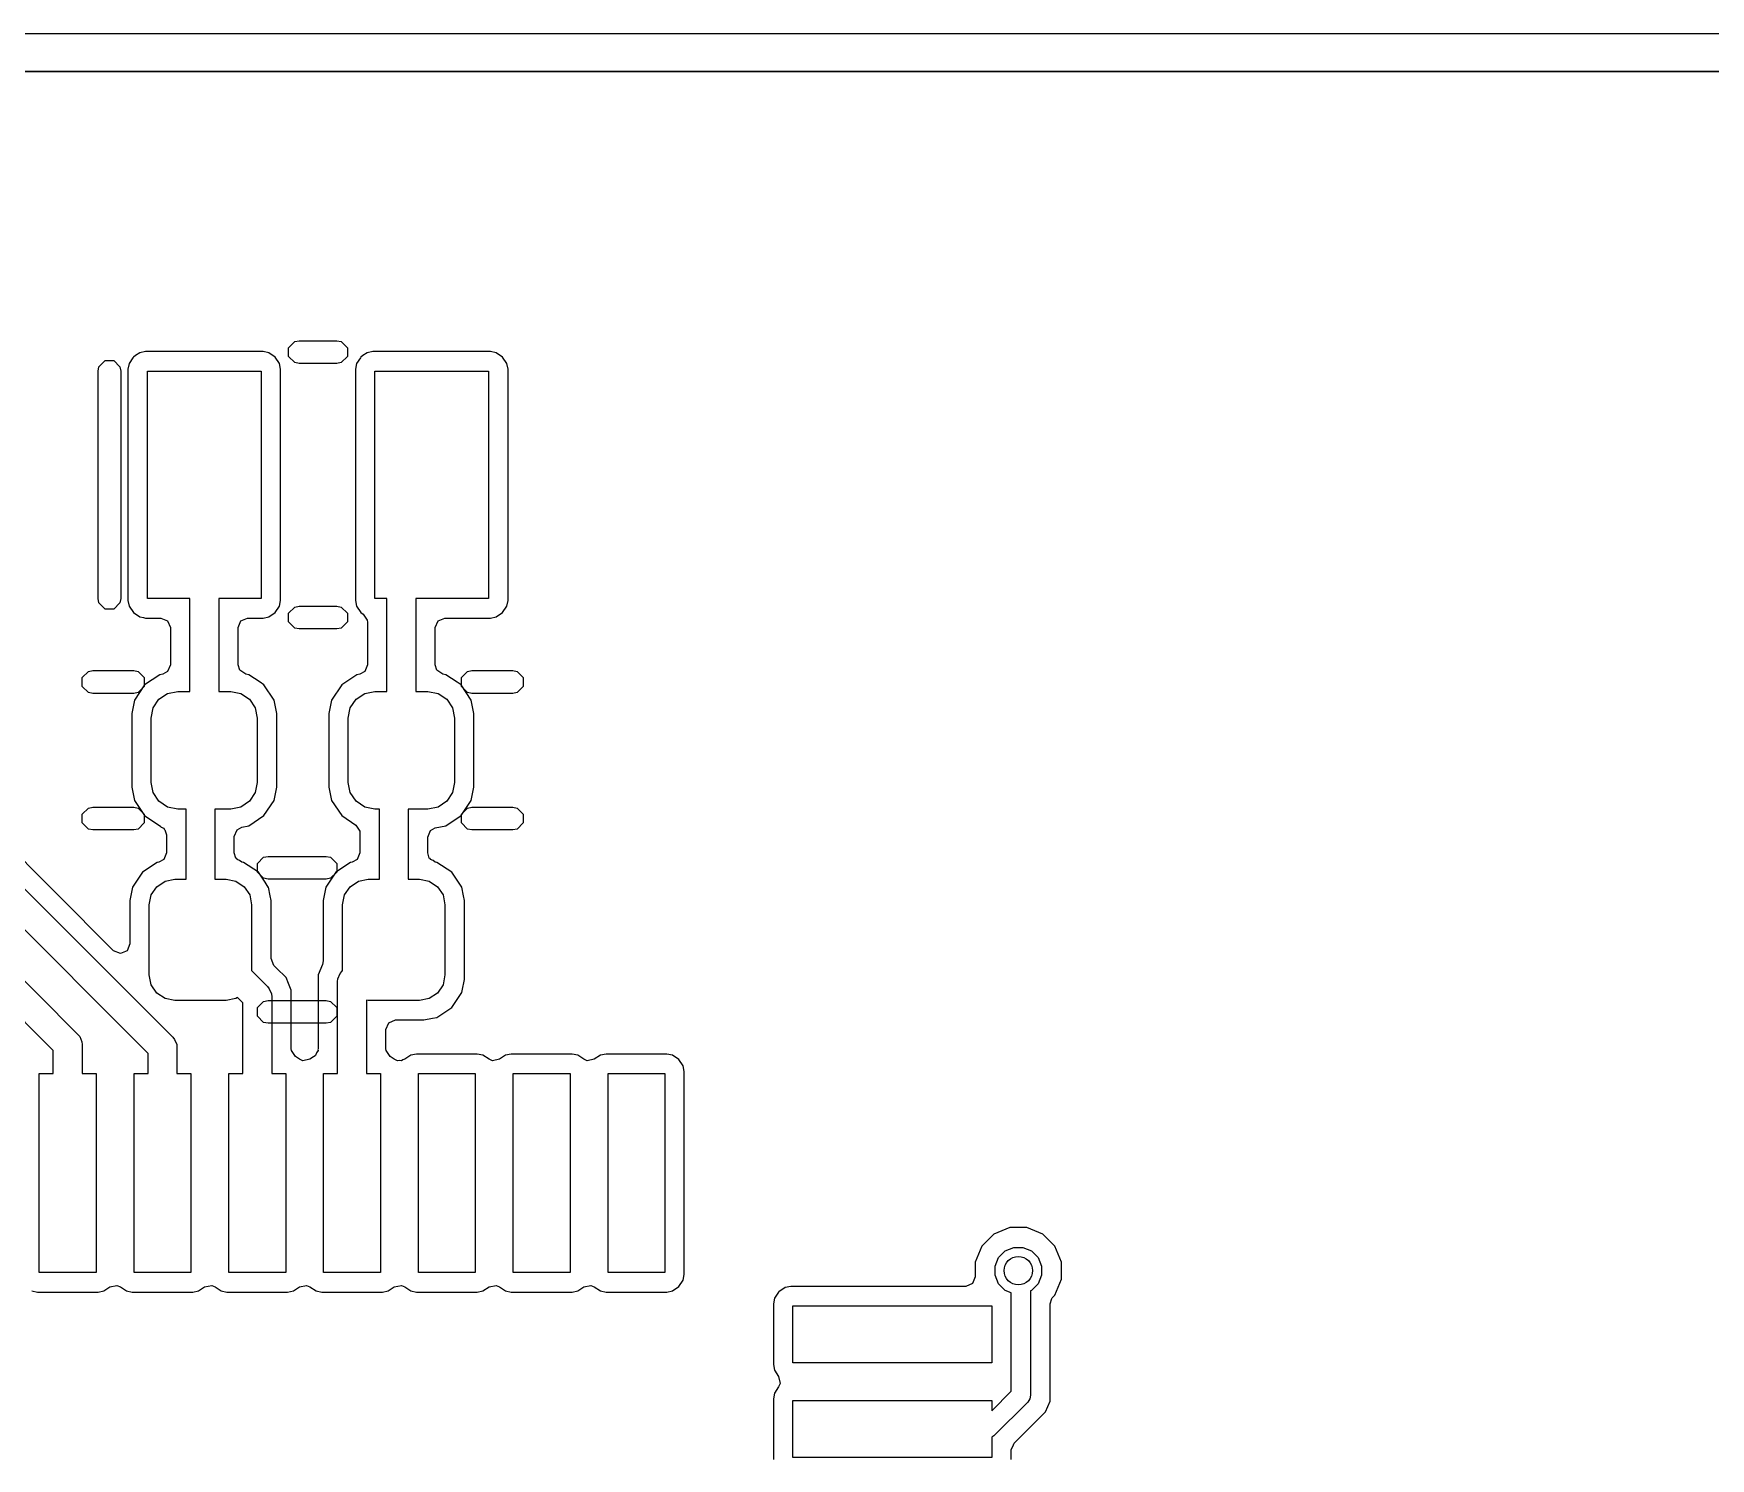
# Model space of a CAD drawing. Extents: x 92.1 to 184.9, y -117.4 to -66.6.
# Drawn here: x 100.52 to 109.37, y -108.41 to -100.89 of the extents above; entities that cross this region are included whole.
import ezdxf

# ---------------------------------------------------------------- set-up
doc = ezdxf.new("R2010")
doc.units = 0
doc.layers.add('BLACK', color=7, linetype='CONTINUOUS')

msp = doc.modelspace()

# ---------------------------------------------------------------- linework, layer by layer
at = {"layer": 'BLACK', "linetype": 'CONTINUOUS'}
for p, q in [((93.2, -100.89), (147.2, -100.89)), ((147.2, -101.09), (93.200003, -101.09)), ((93.232752, -101.0905), (110.194358, -101.0905)), ((101.864567, -102.547039), (101.897039, -102.514567)), ((101.897039, -102.514567), (101.92, -102.51)), ((101.92, -102.51), (102.12, -102.51)), ((102.12, -102.51), (102.142961, -102.514567)), ((102.142961, -102.514567), (102.175433, -102.547039)), ((100.864567, -102.647039), (100.897039, -102.614567)), ((100.897039, -102.614567), (100.942961, -102.614567)), ((100.942961, -102.614567), (100.975433, -102.647039)), ((101.043434, -102.600095), (101.023447, -102.630007)), ((101.046101, -102.596103), (101.043434, -102.600095)), ((101.046104, -102.596101), (101.046101, -102.596103)), ((101.057351, -102.588585), (101.046104, -102.596101)), ((101.080006, -102.573447), (101.057351, -102.588585)), ((101.109904, -102.567501), (101.080006, -102.573447)), ((101.109908, -102.5675), (101.109904, -102.567501)), ((101.73009, -102.5675), (101.109908, -102.5675)), ((101.730095, -102.5675), (101.73009, -102.5675)), ((101.759993, -102.573447), (101.730095, -102.5675)), ((101.793898, -102.596102), (101.759993, -102.573447)), ((101.816553, -102.630007), (101.793898, -102.596102)), ((101.864567, -102.592961), (101.864567, -102.547039)), ((101.897039, -102.625433), (101.864567, -102.592961)), ((102.175433, -102.592961), (102.142961, -102.625433)), ((102.175433, -102.547039), (102.175433, -102.592961)), ((102.243434, -102.600095), (102.223447, -102.630007)), ((102.246101, -102.596103), (102.243434, -102.600095)), ((102.246104, -102.596101), (102.246101, -102.596103)), ((102.257351, -102.588585), (102.246104, -102.596101)), ((102.280006, -102.573447), (102.257351, -102.588585)), ((102.309904, -102.567501), (102.280006, -102.573447)), ((102.309908, -102.5675), (102.309904, -102.567501)), ((102.93009, -102.5675), (102.309908, -102.5675)), ((102.930095, -102.5675), (102.93009, -102.5675)), ((102.959993, -102.573447), (102.930095, -102.5675)), ((102.993898, -102.596102), (102.959993, -102.573447)), ((103.016553, -102.630007), (102.993898, -102.596102)), ((100.86, -102.67), (100.864567, -102.647039)), ((100.86, -103.87), (100.86, -102.67)), ((100.975433, -102.647039), (100.98, -102.67)), ((100.98, -102.67), (100.98, -103.87)), ((101.023447, -102.630007), (101.0175, -102.659905)), ((101.0175, -102.659905), (101.0175, -102.659906)), ((101.0175, -102.659906), (101.0175, -102.659908)), ((101.0175, -102.659908), (101.0175, -103.880091)), ((101.12, -103.87), (101.12, -102.67)), ((101.12, -102.67), (101.72, -102.67)), ((101.72, -102.67), (101.72, -103.87)), ((101.822499, -102.659906), (101.816553, -102.630007)), ((101.8225, -103.880095), (101.822499, -102.659906)), ((101.92, -102.63), (101.897039, -102.625433)), ((102.12, -102.63), (101.92, -102.63)), ((102.142961, -102.625433), (102.12, -102.63)), ((102.223447, -102.630007), (102.2175, -102.659905)), ((102.2175, -102.659905), (102.2175, -102.659906)), ((102.2175, -102.659906), (102.2175, -102.659908)), ((102.2175, -102.659908), (102.2175, -103.880091)), ((102.32, -103.87), (102.32, -102.67)), ((102.32, -102.67), (102.92, -102.67)), ((102.92, -102.67), (102.92, -103.87)), ((103.022499, -102.659906), (103.016553, -102.630007)), ((103.0225, -103.880095), (103.022499, -102.659906)), ((100.864567, -103.892961), (100.86, -103.87)), ((100.897039, -103.925433), (100.864567, -103.892961)), ((100.942961, -103.925433), (100.897039, -103.925433)), ((100.975433, -103.892961), (100.942961, -103.925433)), ((100.98, -103.87), (100.975433, -103.892961)), ((101.0175, -103.880091), (101.017501, -103.880094)), ((101.017501, -103.880094), (101.023447, -103.909993)), ((101.023447, -103.909993), (101.046102, -103.943898)), ((101.3438, -103.87), (101.12, -103.87)), ((101.3438, -104.36), (101.3438, -103.87)), ((101.72, -103.87), (101.4962, -103.87)), ((101.4962, -103.87), (101.4962, -104.36)), ((101.793898, -103.943898), (101.816553, -103.909993)), ((101.816553, -103.909993), (101.8225, -103.880095)), ((101.864567, -103.947039), (101.897039, -103.914567)), ((101.897039, -103.914567), (101.92, -103.91)), ((101.92, -103.91), (102.12, -103.91)), ((102.12, -103.91), (102.142961, -103.914567)), ((102.142961, -103.914567), (102.175433, -103.947039)), ((102.2175, -103.880091), (102.217501, -103.880094)), ((102.217501, -103.880094), (102.223447, -103.909993)), ((102.223447, -103.909993), (102.246102, -103.943898)), ((102.3838, -103.87), (102.32, -103.87)), ((102.3838, -104.36), (102.3838, -103.87)), ((102.92, -103.87), (102.5362, -103.87)), ((102.5362, -103.87), (102.5362, -104.36)), ((102.993898, -103.943898), (103.016553, -103.909993)), ((103.016553, -103.909993), (103.0225, -103.880095)), ((101.046102, -103.943898), (101.080007, -103.966553)), ((101.080007, -103.966553), (101.080009, -103.966553)), ((101.080009, -103.966553), (101.08001, -103.966554)), ((101.08001, -103.966554), (101.099847, -103.970499)), ((101.099847, -103.970499), (101.109905, -103.9725)), ((101.109905, -103.9725), (101.191299, -103.972499)), ((101.191299, -103.972499), (101.226655, -103.987143)), ((101.226655, -103.987143), (101.2413, -104.022498)), ((101.2413, -104.022498), (101.2413, -104.219412)), ((101.5987, -104.022499), (101.613345, -103.987144)), ((101.5987, -104.219413), (101.5987, -104.022499)), ((101.613345, -103.987144), (101.6487, -103.972499)), ((101.6487, -103.972499), (101.730092, -103.972499)), ((101.730092, -103.972499), (101.730094, -103.972499)), ((101.730094, -103.972499), (101.759993, -103.966553)), ((101.759993, -103.966553), (101.793898, -103.943898)), ((101.864567, -103.992961), (101.864567, -103.947039)), ((101.897039, -104.025433), (101.864567, -103.992961)), ((101.92, -104.03), (101.897039, -104.025433)), ((102.12, -104.03), (101.92, -104.03)), ((102.142961, -104.025433), (102.12, -104.03)), ((102.175433, -103.992961), (102.142961, -104.025433)), ((102.175433, -103.947039), (102.175433, -103.992961)), ((102.246102, -103.943898), (102.259079, -103.952569)), ((102.259079, -103.952569), (102.280339, -103.984386)), ((102.280339, -103.984386), (102.2813, -103.994141)), ((102.2813, -103.994141), (102.2813, -104.219412)), ((102.6387, -104.022499), (102.653345, -103.987144)), ((102.6387, -104.219413), (102.6387, -104.022499)), ((102.653345, -103.987144), (102.6887, -103.972499)), ((102.6887, -103.972499), (102.930092, -103.972499)), ((102.930092, -103.972499), (102.930094, -103.972499)), ((102.930094, -103.972499), (102.959993, -103.966553)), ((102.959993, -103.966553), (102.993898, -103.943898)), ((100.776731, -104.287039), (100.809203, -104.254567)), ((100.776731, -104.332961), (100.776731, -104.287039)), ((100.809203, -104.254567), (100.832164, -104.25)), ((100.832164, -104.25), (101.047836, -104.25)), ((101.047836, -104.25), (101.070797, -104.254567)), ((101.070797, -104.254567), (101.103269, -104.287039)), ((101.103269, -104.287039), (101.103269, -104.332961)), ((101.185381, -104.271569), (101.105166, -104.325166)), ((101.185384, -104.271568), (101.185381, -104.271569)), ((101.201056, -104.268451), (101.185384, -104.271568)), ((101.226655, -104.254767), (101.201056, -104.268451)), ((101.2413, -104.219412), (101.226655, -104.254767)), ((101.607126, -104.247191), (101.5987, -104.219413)), ((101.638943, -104.268451), (101.607126, -104.247191)), ((101.654619, -104.27157), (101.638943, -104.268451)), ((101.714558, -104.31162), (101.654619, -104.27157)), ((102.225381, -104.271569), (102.145166, -104.325166)), ((102.225384, -104.271568), (102.225381, -104.271569)), ((102.241056, -104.268451), (102.225384, -104.271568)), ((102.266655, -104.254767), (102.241056, -104.268451)), ((102.2813, -104.219412), (102.266655, -104.254767)), ((102.647126, -104.247191), (102.6387, -104.219413)), ((102.678943, -104.268451), (102.647126, -104.247191)), ((102.694619, -104.27157), (102.678943, -104.268451)), ((102.754558, -104.31162), (102.694619, -104.27157)), ((102.776731, -104.287039), (102.809203, -104.254567)), ((102.776731, -104.332961), (102.776731, -104.287039)), ((102.809203, -104.254567), (102.832164, -104.25)), ((102.832164, -104.25), (103.047836, -104.25)), ((103.047836, -104.25), (103.070797, -104.254567)), ((103.070797, -104.254567), (103.103269, -104.287039)), ((103.103269, -104.287039), (103.103269, -104.332961)), ((100.809203, -104.365433), (100.776731, -104.332961)), ((100.832164, -104.37), (100.809203, -104.365433)), ((101.047836, -104.37), (100.832164, -104.37)), ((101.070797, -104.365433), (101.047836, -104.37)), ((101.105166, -104.325166), (101.051569, -104.405381)), ((101.103269, -104.332961), (101.070797, -104.365433)), ((101.181005, -104.401005), (101.226424, -104.370657)), ((101.226424, -104.370657), (101.28, -104.36)), ((101.28, -104.36), (101.3438, -104.36)), ((101.4962, -104.36), (101.56, -104.36)), ((101.56, -104.36), (101.613576, -104.370657)), ((101.613576, -104.370657), (101.658995, -104.401005)), ((101.734833, -104.325167), (101.714558, -104.31162)), ((101.788428, -104.405377), (101.734833, -104.325167)), ((102.145166, -104.325166), (102.091569, -104.405381)), ((102.221005, -104.401005), (102.266424, -104.370657)), ((102.266424, -104.370657), (102.32, -104.36)), ((102.32, -104.36), (102.3838, -104.36)), ((102.5362, -104.36), (102.6, -104.36)), ((102.6, -104.36), (102.653576, -104.370657)), ((102.653576, -104.370657), (102.698995, -104.401005)), ((102.774833, -104.325167), (102.754558, -104.31162)), ((102.828428, -104.405377), (102.774833, -104.325167)), ((102.809203, -104.365433), (102.776731, -104.332961)), ((102.832164, -104.37), (102.809203, -104.365433)), ((103.047836, -104.37), (102.832164, -104.37)), ((103.070797, -104.365433), (103.047836, -104.37)), ((103.103269, -104.332961), (103.070797, -104.365433)), ((101.051568, -104.405385), (101.0375, -104.476111)), ((101.051569, -104.405381), (101.051568, -104.405385)), ((101.14, -104.5), (101.150657, -104.446424)), ((101.150657, -104.446424), (101.181005, -104.401005)), ((101.658995, -104.401005), (101.689343, -104.446424)), ((101.689343, -104.446424), (101.7, -104.5)), ((101.788431, -104.405384), (101.788428, -104.405377)), ((101.802498, -104.476106), (101.788431, -104.405384)), ((102.091568, -104.405385), (102.0775, -104.476111)), ((102.091569, -104.405381), (102.091568, -104.405385)), ((102.18, -104.5), (102.190657, -104.446424)), ((102.190657, -104.446424), (102.221005, -104.401005)), ((102.698995, -104.401005), (102.729343, -104.446424)), ((102.729343, -104.446424), (102.74, -104.5)), ((102.828431, -104.405384), (102.828428, -104.405377)), ((102.842498, -104.476106), (102.828431, -104.405384)), ((100.942145, -105.726947), (99.767144, -104.551946)), ((101.0375, -104.476111), (101.0375, -104.863883)), ((101.14, -104.84), (101.14, -104.5)), ((101.7, -104.5), (101.7, -104.84)), ((101.802499, -104.476115), (101.802498, -104.476106)), ((101.802499, -104.476116), (101.802499, -104.476115)), ((101.8025, -104.863885), (101.802499, -104.476116)), ((102.0775, -104.476111), (102.0775, -104.863883)), ((102.18, -104.84), (102.18, -104.5)), ((102.74, -104.5), (102.74, -104.84)), ((102.842499, -104.476115), (102.842498, -104.476106)), ((102.842499, -104.476116), (102.842499, -104.476115)), ((102.8425, -104.863885), (102.842499, -104.476116)), ((99.65, -104.579758), (101.253882, -106.183641)), ((101.1238, -106.269085), (99.65, -104.795285)), ((101.0375, -104.863883), (101.037501, -104.863893)), ((101.037501, -104.863893), (101.051568, -104.934615)), ((101.150657, -104.893576), (101.14, -104.84)), ((101.181005, -104.938995), (101.150657, -104.893576)), ((101.689343, -104.893576), (101.658995, -104.938995)), ((101.7, -104.84), (101.689343, -104.893576)), ((101.78843, -104.934619), (101.8025, -104.863885)), ((102.0775, -104.863883), (102.077501, -104.863893)), ((102.077501, -104.863893), (102.091568, -104.934615)), ((102.190657, -104.893576), (102.18, -104.84)), ((102.221005, -104.938995), (102.190657, -104.893576)), ((102.729343, -104.893576), (102.698995, -104.938995)), ((102.74, -104.84), (102.729343, -104.893576)), ((102.82843, -104.934619), (102.8425, -104.863885)), ((100.776731, -105.007039), (100.809203, -104.974567)), ((100.809203, -104.974567), (100.832164, -104.97)), ((100.832164, -104.97), (101.047836, -104.97)), ((101.047836, -104.97), (101.070797, -104.974567)), ((101.051568, -104.934615), (101.051571, -104.934622)), ((101.051571, -104.934622), (101.105166, -105.014833)), ((101.070797, -104.974567), (101.103269, -105.007039)), ((101.226424, -104.969343), (101.181005, -104.938995)), ((101.28, -104.98), (101.226424, -104.969343)), ((101.3238, -104.98), (101.28, -104.98)), ((101.3238, -105.35), (101.3238, -104.98)), ((101.56, -104.98), (101.4762, -104.98)), ((101.4762, -104.98), (101.4762, -105.35)), ((101.613576, -104.969343), (101.56, -104.98)), ((101.658995, -104.938995), (101.613576, -104.969343)), ((101.734833, -105.014833), (101.78843, -104.934619)), ((102.091568, -104.934615), (102.091571, -104.934622)), ((102.091571, -104.934622), (102.145166, -105.014832)), ((102.266424, -104.969343), (102.221005, -104.938995)), ((102.32, -104.98), (102.266424, -104.969343)), ((102.3438, -104.98), (102.32, -104.98)), ((102.3438, -105.35), (102.3438, -104.98)), ((102.6, -104.98), (102.4962, -104.98)), ((102.4962, -104.98), (102.4962, -105.35)), ((102.653576, -104.969343), (102.6, -104.98)), ((102.698995, -104.938995), (102.653576, -104.969343)), ((102.774833, -105.014833), (102.82843, -104.934619)), ((102.776731, -105.007039), (102.809203, -104.974567)), ((102.809203, -104.974567), (102.832164, -104.97)), ((102.832164, -104.97), (103.047836, -104.97)), ((103.047836, -104.97), (103.070797, -104.974567)), ((103.070797, -104.974567), (103.103269, -105.007039)), ((100.776731, -105.052961), (100.776731, -105.007039)), ((100.809203, -105.085433), (100.776731, -105.052961)), ((100.832164, -105.09), (100.809203, -105.085433)), ((101.047836, -105.09), (100.832164, -105.09)), ((101.070797, -105.085433), (101.047836, -105.09)), ((101.103269, -105.052961), (101.070797, -105.085433)), ((101.103269, -105.007039), (101.103269, -105.052961)), ((101.105166, -105.014833), (101.185377, -105.068428)), ((101.185377, -105.068428), (101.185379, -105.068429)), ((101.185379, -105.068429), (101.185381, -105.06843)), ((101.185381, -105.06843), (101.185382, -105.06843)), ((101.185382, -105.06843), (101.18993, -105.070314)), ((101.18993, -105.070314), (101.188896, -105.07281)), ((101.188896, -105.07281), (101.19318, -105.075672)), ((101.19318, -105.075672), (101.206655, -105.081254)), ((101.206655, -105.081254), (101.208613, -105.085981)), ((101.208613, -105.085981), (101.212871, -105.088826)), ((101.212871, -105.088826), (101.2213, -105.116609)), ((101.5787, -105.124565), (101.593345, -105.08921)), ((101.593345, -105.08921), (101.618946, -105.075526)), ((101.618946, -105.075526), (101.654615, -105.068431)), ((101.654615, -105.068431), (101.654615, -105.06843)), ((101.654615, -105.06843), (101.654619, -105.06843)), ((101.654619, -105.06843), (101.734833, -105.014833)), ((102.145166, -105.014832), (102.145167, -105.014833)), ((102.145167, -105.014833), (102.219078, -105.064218)), ((102.219078, -105.064218), (102.240339, -105.096037)), ((102.5987, -105.128543), (102.613345, -105.093188)), ((102.613345, -105.093188), (102.638946, -105.079504)), ((102.638946, -105.079504), (102.694615, -105.068431)), ((102.694615, -105.068431), (102.694615, -105.06843)), ((102.694615, -105.06843), (102.694619, -105.06843)), ((102.694619, -105.06843), (102.774833, -105.014833)), ((102.776731, -105.052961), (102.776731, -105.007039)), ((102.809203, -105.085433), (102.776731, -105.052961)), ((102.832164, -105.09), (102.809203, -105.085433)), ((103.047836, -105.09), (102.832164, -105.09)), ((103.070797, -105.085433), (103.047836, -105.09)), ((103.103269, -105.052961), (103.070797, -105.085433)), ((103.103269, -105.007039), (103.103269, -105.052961)), ((101.2213, -105.116609), (101.2213, -105.210505)), ((101.5787, -105.210505), (101.5787, -105.124565)), ((102.240339, -105.096037), (102.2413, -105.105792)), ((102.2413, -105.105792), (102.2413, -105.210505)), ((102.5987, -105.210505), (102.5987, -105.128543)), ((101.172332, -105.261279), (101.093771, -105.313771)), ((101.172335, -105.261278), (101.172332, -105.261279)), ((101.181058, -105.259543), (101.172335, -105.261278)), ((101.206655, -105.24586), (101.181058, -105.259543)), ((101.2213, -105.210505), (101.206655, -105.24586)), ((101.587124, -105.23828), (101.5787, -105.210505)), ((101.591384, -105.241127), (101.587124, -105.23828)), ((101.593345, -105.24586), (101.591384, -105.241127)), ((101.606817, -105.25144), (101.593345, -105.24586)), ((101.618942, -105.259543), (101.606817, -105.25144)), ((101.627664, -105.261278), (101.618942, -105.259543)), ((101.627667, -105.261279), (101.627664, -105.261278)), ((101.706228, -105.313771), (101.627667, -105.261279)), ((101.700926, -105.267039), (101.733398, -105.234567)), ((101.700926, -105.312961), (101.700926, -105.267039)), ((101.733398, -105.234567), (101.756359, -105.23)), ((101.756359, -105.23), (102.063641, -105.23)), ((102.063641, -105.23), (102.086602, -105.234567)), ((102.086602, -105.234567), (102.119074, -105.267039)), ((102.192332, -105.261279), (102.113771, -105.313771)), ((102.119074, -105.267039), (102.119074, -105.312961)), ((102.192335, -105.261278), (102.192332, -105.261279)), ((102.201058, -105.259543), (102.192335, -105.261278)), ((102.226655, -105.24586), (102.201058, -105.259543)), ((102.2413, -105.210505), (102.226655, -105.24586)), ((102.607124, -105.23828), (102.5987, -105.210505)), ((102.611384, -105.241127), (102.607124, -105.23828)), ((102.613345, -105.24586), (102.611384, -105.241127)), ((102.626817, -105.25144), (102.613345, -105.24586)), ((102.638942, -105.259543), (102.626817, -105.25144)), ((102.647664, -105.261278), (102.638942, -105.259543)), ((102.647667, -105.261279), (102.647664, -105.261278)), ((102.726228, -105.313771), (102.647667, -105.261279)), ((101.093771, -105.313771), (101.041278, -105.392334)), ((101.213338, -105.360276), (101.265, -105.35)), ((101.265, -105.35), (101.3238, -105.35)), ((101.4762, -105.35), (101.535, -105.35)), ((101.535, -105.35), (101.586662, -105.360276)), ((101.733398, -105.345433), (101.700926, -105.312961)), ((101.741144, -105.366028), (101.706228, -105.313771)), ((101.756359, -105.35), (101.733398, -105.345433)), ((102.063641, -105.35), (101.756359, -105.35)), ((102.113771, -105.313771), (102.061278, -105.392334)), ((102.086602, -105.345433), (102.063641, -105.35)), ((102.119074, -105.312961), (102.086602, -105.345433)), ((102.233338, -105.360276), (102.285, -105.35)), ((102.285, -105.35), (102.3438, -105.35)), ((102.4962, -105.35), (102.555, -105.35)), ((102.555, -105.35), (102.606662, -105.360276)), ((102.761144, -105.366028), (102.726228, -105.313771)), ((101.041278, -105.392335), (101.0275, -105.461604)), ((101.041278, -105.392334), (101.041278, -105.392335)), ((101.13, -105.485), (101.140276, -105.433338)), ((101.140276, -105.433338), (101.169541, -105.389541)), ((101.169541, -105.389541), (101.213338, -105.360276)), ((101.586662, -105.360276), (101.630459, -105.389541)), ((101.630459, -105.389541), (101.659724, -105.433338)), ((101.659724, -105.433338), (101.67, -105.485)), ((101.758015, -105.391278), (101.741144, -105.366028)), ((101.758721, -105.392334), (101.758015, -105.391278)), ((101.758721, -105.392335), (101.758721, -105.392334)), ((101.767865, -105.438308), (101.758721, -105.392335)), ((101.7725, -105.461608), (101.767865, -105.438308)), ((102.061278, -105.392335), (102.0475, -105.461604)), ((102.061278, -105.392334), (102.061278, -105.392335)), ((102.15, -105.485), (102.160276, -105.433338)), ((102.160276, -105.433338), (102.189541, -105.389541)), ((102.189541, -105.389541), (102.233338, -105.360276)), ((102.606662, -105.360276), (102.650459, -105.389541)), ((102.650459, -105.389541), (102.679724, -105.433338)), ((102.679724, -105.433338), (102.69, -105.485)), ((102.778015, -105.391278), (102.761144, -105.366028)), ((102.778721, -105.392334), (102.778015, -105.391278)), ((102.778721, -105.392335), (102.778721, -105.392334)), ((102.787865, -105.438308), (102.778721, -105.392335)), ((102.7925, -105.461608), (102.787865, -105.438308)), ((101.0275, -105.461604), (101.0275, -105.691592)), ((101.13, -105.855), (101.13, -105.485)), ((101.67, -105.485), (101.67, -105.832236)), ((101.7725, -105.461613), (101.7725, -105.461608)), ((101.7725, -105.76907), (101.7725, -105.461613)), ((102.0475, -105.461604), (102.0475, -105.781255)), ((102.15, -105.832236), (102.15, -105.485)), ((102.69, -105.485), (102.69, -105.855)), ((102.7925, -105.878392), (102.7925, -105.461608)), ((101.0275, -105.691592), (101.012855, -105.726947)), ((100.331282, -105.746118), (100.753882, -106.168719)), ((100.9775, -105.741592), (100.942145, -105.726947)), ((101.012855, -105.726947), (100.9775, -105.741592)), ((101.787145, -105.804425), (101.7725, -105.76907)), ((102.043694, -105.800389), (102.0213, -105.854451)), ((102.0475, -105.781255), (102.043694, -105.800389)), ((100.6238, -106.254163), (100.245836, -105.8762)), ((101.140276, -105.906662), (101.13, -105.855)), ((101.67, -105.832236), (101.753881, -105.916118)), ((101.801225, -105.818505), (101.787145, -105.804425)), ((101.851495, -105.868775), (101.801225, -105.818505)), ((101.864429, -105.9), (101.851495, -105.868775)), ((102.0213, -105.854451), (102.0213, -106.244176)), ((102.1238, -105.89), (102.125264, -105.875134)), ((102.125264, -105.875134), (102.136642, -105.847666)), ((102.136642, -105.847666), (102.146118, -105.836118)), ((102.146118, -105.836118), (102.15, -105.832236)), ((102.69, -105.855), (102.679724, -105.906662)), ((102.780471, -105.938868), (102.792499, -105.878395)), ((102.792499, -105.878395), (102.7925, -105.878392)), ((101.169541, -105.950459), (101.140276, -105.906662)), ((101.213338, -105.979724), (101.169541, -105.950459)), ((101.595832, -105.973596), (101.586662, -105.979724)), ((101.6238, -106.001563), (101.595832, -105.973596)), ((101.753881, -105.916118), (101.763358, -105.927665)), ((101.763358, -105.927665), (101.763358, -105.927666)), ((101.763358, -105.927666), (101.774736, -105.955134)), ((101.774736, -105.955134), (101.7762, -105.97)), ((101.7762, -105.97), (101.7762, -106.375)), ((101.878699, -105.934451), (101.864429, -105.9)), ((101.8787, -105.934455), (101.878699, -105.934451)), ((101.8787, -106.244175), (101.8787, -105.934455)), ((102.1238, -106.375), (102.1238, -105.89)), ((102.650459, -105.950459), (102.606662, -105.979724)), ((102.679724, -105.906662), (102.650459, -105.950459)), ((102.726228, -106.026228), (102.77872, -105.947668)), ((102.77872, -105.947668), (102.780471, -105.938868)), ((101.265, -105.99), (101.213338, -105.979724)), ((101.535, -105.99), (101.265, -105.99)), ((101.586662, -105.979724), (101.535, -105.99)), ((101.6238, -106.375), (101.6238, -106.001563)), ((101.700926, -106.027039), (101.733398, -105.994567)), ((101.700926, -106.072961), (101.700926, -106.027039)), ((101.733398, -105.994567), (101.756359, -105.99)), ((101.756359, -105.99), (102.063641, -105.99)), ((102.063641, -105.99), (102.086602, -105.994567)), ((102.086602, -105.994567), (102.119074, -106.027039)), ((102.119074, -106.027039), (102.119074, -106.072961)), ((102.285, -105.99), (102.2762, -105.988249)), ((102.2762, -105.988249), (102.2762, -106.375)), ((102.555, -105.99), (102.285, -105.99)), ((102.606662, -105.979724), (102.555, -105.99)), ((102.647668, -106.07872), (102.726228, -106.026228)), ((101.733398, -106.105433), (101.700926, -106.072961)), ((101.756359, -106.11), (101.733398, -106.105433)), ((102.063641, -106.11), (101.756359, -106.11)), ((102.086602, -106.105433), (102.063641, -106.11)), ((102.119074, -106.072961), (102.086602, -106.105433)), ((102.3787, -106.1425), (102.393345, -106.107145)), ((102.3787, -106.244175), (102.3787, -106.1425)), ((102.393345, -106.107145), (102.4287, -106.0925)), ((102.4287, -106.0925), (102.578386, -106.0925)), ((102.578386, -106.0925), (102.578392, -106.0925)), ((102.578392, -106.0925), (102.624368, -106.083354)), ((102.624368, -106.083354), (102.647664, -106.078721)), ((102.647664, -106.078721), (102.647665, -106.078721)), ((102.647665, -106.078721), (102.647665, -106.07872)), ((102.647665, -106.07872), (102.647668, -106.07872)), ((100.753882, -106.168719), (100.763358, -106.180266)), ((100.763358, -106.180266), (100.774736, -106.207734)), ((100.774736, -106.207734), (100.7762, -106.2226)), ((100.7762, -106.2226), (100.7762, -106.375)), ((101.253882, -106.183641), (101.263358, -106.195188)), ((101.263358, -106.195188), (101.274736, -106.222656)), ((101.274736, -106.222656), (101.2762, -106.237522)), ((101.2762, -106.237522), (101.2762, -106.375)), ((100.6238, -106.375), (100.6238, -106.254163)), ((101.1238, -106.375), (101.1238, -106.269085)), ((101.87966, -106.253928), (101.8787, -106.244175)), ((101.90092, -106.285748), (101.87966, -106.253928)), ((101.92222, -106.299981), (101.90092, -106.285748)), ((101.940245, -106.307447), (101.92222, -106.299981)), ((101.977778, -106.299982), (101.940245, -106.307447)), ((101.996939, -106.287179), (101.977778, -106.299982)), ((101.999082, -106.285747), (101.996939, -106.287179)), ((102.006655, -106.279531), (101.999082, -106.285747)), ((102.012235, -106.266058), (102.006655, -106.279531)), ((102.020339, -106.253931), (102.012235, -106.266058)), ((102.0213, -106.244176), (102.019339, -106.248907)), ((102.019339, -106.248907), (102.020339, -106.253931)), ((102.37966, -106.253927), (102.3787, -106.244175)), ((102.40092, -106.285747), (102.37966, -106.253927)), ((102.422219, -106.29998), (102.40092, -106.285747)), ((102.440245, -106.307447), (102.422219, -106.29998)), ((102.449996, -106.305507), (102.440245, -106.307447)), ((102.459751, -106.307448), (102.449996, -106.305507)), ((102.468022, -106.301921), (102.459751, -106.307448)), ((102.477778, -106.299981), (102.468022, -106.301921)), ((102.510004, -106.278447), (102.477778, -106.299981)), ((102.539904, -106.272501), (102.510004, -106.278447)), ((102.539908, -106.2725), (102.539904, -106.272501)), ((102.86009, -106.2725), (102.539908, -106.2725)), ((102.860095, -106.2725), (102.86009, -106.2725)), ((102.889993, -106.278447), (102.860095, -106.2725)), ((102.922219, -106.29998), (102.889993, -106.278447)), ((102.92222, -106.299981), (102.922219, -106.29998)), ((102.940245, -106.307447), (102.92222, -106.299981)), ((102.977778, -106.299981), (102.940245, -106.307447)), ((103.010004, -106.278447), (102.977778, -106.299981)), ((103.039904, -106.272501), (103.010004, -106.278447)), ((103.039908, -106.2725), (103.039904, -106.272501)), ((103.36009, -106.2725), (103.039908, -106.2725)), ((103.360095, -106.2725), (103.36009, -106.2725)), ((103.389993, -106.278447), (103.360095, -106.2725)), ((103.422219, -106.29998), (103.389993, -106.278447)), ((103.42222, -106.299981), (103.422219, -106.29998)), ((103.440245, -106.307447), (103.42222, -106.299981)), ((103.477778, -106.299981), (103.440245, -106.307447)), ((103.510004, -106.278447), (103.477778, -106.299981)), ((103.539904, -106.272501), (103.510004, -106.278447)), ((103.539908, -106.2725), (103.539904, -106.272501)), ((103.86009, -106.2725), (103.539908, -106.2725)), ((103.860095, -106.2725), (103.86009, -106.2725)), ((103.889993, -106.278447), (103.860095, -106.2725)), ((103.923898, -106.301102), (103.889993, -106.278447)), ((103.946553, -106.335007), (103.923898, -106.301102)), ((100.55, -107.425), (100.55, -106.375)), ((100.55, -106.375), (100.6238, -106.375)), ((100.7762, -106.375), (100.85, -106.375)), ((100.85, -106.375), (100.85, -107.425)), ((101.05, -107.425), (101.05, -106.375)), ((101.05, -106.375), (101.1238, -106.375)), ((101.2762, -106.375), (101.35, -106.375)), ((101.35, -106.375), (101.35, -107.425)), ((101.55, -107.425), (101.55, -106.375)), ((101.55, -106.375), (101.6238, -106.375)), ((101.7762, -106.375), (101.85, -106.375)), ((101.85, -106.375), (101.85, -107.425)), ((102.05, -107.425), (102.05, -106.375)), ((102.05, -106.375), (102.1238, -106.375)), ((102.2762, -106.375), (102.35, -106.375)), ((102.35, -106.375), (102.35, -107.425)), ((102.55, -107.425), (102.55, -106.375)), ((102.55, -106.375), (102.85, -106.375)), ((102.85, -106.375), (102.85, -107.425)), ((103.05, -107.425), (103.05, -106.375)), ((103.05, -106.375), (103.35, -106.375)), ((103.35, -106.375), (103.35, -107.425)), ((103.55, -107.425), (103.55, -106.375)), ((103.55, -106.375), (103.85, -106.375)), ((103.85, -106.375), (103.85, -107.425)), ((103.952499, -106.364906), (103.946553, -106.335007)), ((103.9525, -107.435095), (103.952499, -106.364906)), ((105.669386, -107.18714), (105.585774, -107.221774)), ((105.669387, -107.18714), (105.669386, -107.18714)), ((105.759893, -107.18714), (105.669387, -107.18714)), ((105.843508, -107.221775), (105.759893, -107.18714)), ((105.521774, -107.285774), (105.48714, -107.369386)), ((105.521778, -107.285768), (105.521774, -107.285774)), ((105.585768, -107.221778), (105.521778, -107.285768)), ((105.585774, -107.221774), (105.585768, -107.221778)), ((105.645194, -107.310706), (105.690254, -107.292042)), ((105.690254, -107.292042), (105.739026, -107.292042)), ((105.739026, -107.292042), (105.784086, -107.310706)), ((105.907505, -107.285772), (105.843508, -107.221775)), ((105.94214, -107.369387), (105.907505, -107.285772)), ((105.48714, -107.369386), (105.48714, -107.4475)), ((105.592042, -107.390254), (105.610706, -107.345194)), ((105.592042, -107.439026), (105.592042, -107.390254)), ((105.610706, -107.345194), (105.645194, -107.310706)), ((105.784086, -107.310706), (105.818574, -107.345194)), ((105.818574, -107.345194), (105.837238, -107.390254)), ((105.837238, -107.390254), (105.837238, -107.439026)), ((105.94214, -107.459893), (105.94214, -107.369387)), ((100.85, -107.425), (100.55, -107.425)), ((101.35, -107.425), (101.05, -107.425)), ((101.85, -107.425), (101.55, -107.425)), ((102.35, -107.425), (102.05, -107.425)), ((102.85, -107.425), (102.55, -107.425)), ((103.35, -107.425), (103.05, -107.425)), ((103.85, -107.425), (103.55, -107.425)), ((103.923898, -107.498898), (103.946553, -107.464993)), ((103.946553, -107.464993), (103.9525, -107.435095)), ((105.48714, -107.4475), (105.472495, -107.482855)), ((105.610706, -107.484086), (105.592042, -107.439026)), ((105.837238, -107.439026), (105.818574, -107.484086)), ((105.907505, -107.543508), (105.94214, -107.459893)), ((100.510007, -107.521553), (100.539905, -107.5275)), ((100.539905, -107.5275), (100.860094, -107.527499)), ((100.860094, -107.527499), (100.889993, -107.521553)), ((100.889993, -107.521553), (100.922222, -107.500017)), ((100.922222, -107.500017), (100.959753, -107.492551)), ((100.959753, -107.492551), (100.977776, -107.500017)), ((100.977776, -107.500017), (101.010007, -107.521553)), ((101.010007, -107.521553), (101.039905, -107.5275)), ((101.039905, -107.5275), (101.360094, -107.527499)), ((101.360094, -107.527499), (101.389993, -107.521553)), ((101.389993, -107.521553), (101.422222, -107.500017)), ((101.422222, -107.500017), (101.459753, -107.492551)), ((101.459753, -107.492551), (101.477776, -107.500017)), ((101.477776, -107.500017), (101.510007, -107.521553)), ((101.510007, -107.521553), (101.539905, -107.5275)), ((101.539905, -107.5275), (101.860094, -107.527499)), ((101.860094, -107.527499), (101.889993, -107.521553)), ((101.889993, -107.521553), (101.922222, -107.500017)), ((101.922222, -107.500017), (101.959753, -107.492551)), ((101.959753, -107.492551), (101.977776, -107.500017)), ((101.977776, -107.500017), (102.010007, -107.521553)), ((102.010007, -107.521553), (102.039905, -107.5275)), ((102.039905, -107.5275), (102.360094, -107.527499)), ((102.360094, -107.527499), (102.389993, -107.521553)), ((102.389993, -107.521553), (102.422222, -107.500017)), ((102.422222, -107.500017), (102.459753, -107.492551)), ((102.459753, -107.492551), (102.477776, -107.500017)), ((102.477776, -107.500017), (102.510007, -107.521553)), ((102.510007, -107.521553), (102.539905, -107.5275)), ((102.539905, -107.5275), (102.860094, -107.527499)), ((102.860094, -107.527499), (102.889993, -107.521553)), ((102.889993, -107.521553), (102.922222, -107.500017)), ((102.922222, -107.500017), (102.959753, -107.492551)), ((102.959753, -107.492551), (102.977776, -107.500017)), ((102.977776, -107.500017), (103.010007, -107.521553)), ((103.010007, -107.521553), (103.039905, -107.5275)), ((103.039905, -107.5275), (103.360094, -107.527499)), ((103.360094, -107.527499), (103.389993, -107.521553)), ((103.389993, -107.521553), (103.422222, -107.500017)), ((103.422222, -107.500017), (103.459753, -107.492551)), ((103.459753, -107.492551), (103.477776, -107.500017)), ((103.477776, -107.500017), (103.510007, -107.521553)), ((103.510007, -107.521553), (103.539905, -107.5275)), ((103.539905, -107.5275), (103.860094, -107.527499)), ((103.860094, -107.527499), (103.889993, -107.521553)), ((103.889993, -107.521553), (103.923898, -107.498898)), ((104.428447, -107.560007), (104.4225, -107.589905)), ((104.450168, -107.5275), (104.428447, -107.560007)), ((104.451101, -107.526103), (104.450168, -107.5275)), ((104.457912, -107.521552), (104.451101, -107.526103)), ((104.462351, -107.518585), (104.457912, -107.521552)), ((104.485006, -107.503447), (104.462351, -107.518585)), ((104.514904, -107.497501), (104.485006, -107.503447)), ((104.514908, -107.4975), (104.514904, -107.497501)), ((105.43714, -107.4975), (104.514908, -107.4975)), ((105.472495, -107.482855), (105.43714, -107.4975)), ((105.645194, -107.518574), (105.610706, -107.484086)), ((105.6776, -107.531996), (105.645194, -107.518574)), ((105.6776, -108.050558), (105.6776, -107.531996)), ((105.784086, -107.518574), (105.7792, -107.520597)), ((105.7792, -107.520597), (105.7792, -108.0716)), ((105.818574, -107.484086), (105.784086, -107.518574)), ((105.8817, -107.590023), (105.890911, -107.561104)), ((105.890911, -107.561104), (105.893351, -107.557661)), ((105.893351, -107.557661), (105.893867, -107.557145)), ((105.893867, -107.557145), (105.907505, -107.543508)), ((104.4225, -107.589905), (104.4225, -107.589906)), ((104.4225, -107.589906), (104.4225, -107.589908)), ((104.4225, -107.589908), (104.4225, -107.910091)), ((104.525, -107.9), (104.525, -107.6)), ((104.525, -107.6), (105.575, -107.6)), ((105.575, -107.6), (105.575, -107.9)), ((105.8817, -108.041107), (105.8817, -107.590023)), ((104.4225, -107.910091), (104.422501, -107.910095)), ((104.422501, -107.910095), (104.428447, -107.939995)), ((105.575, -107.9), (104.525, -107.9)), ((104.428447, -107.939995), (104.449981, -107.972221)), ((104.449981, -107.972221), (104.457447, -108.009754)), ((104.457447, -108.009754), (104.449981, -108.027778)), ((104.428447, -108.060007), (104.4225, -108.089905)), ((104.4225, -108.089905), (104.4225, -108.089906)), ((104.4225, -108.089906), (104.4225, -108.089908)), ((104.4225, -108.089908), (104.4225, -108.410091)), ((104.449981, -108.027778), (104.428447, -108.060007)), ((104.525, -108.4), (104.525, -108.1)), ((104.525, -108.1), (105.575, -108.1)), ((105.575, -108.153158), (105.6776, -108.050558)), ((105.575, -108.1), (105.575, -108.153158)), ((105.775333, -108.09104), (105.764321, -108.107521)), ((105.7792, -108.0716), (105.775333, -108.09104)), ((105.8817, -108.102093), (105.8817, -108.041107)), ((105.764321, -108.107521), (105.585921, -108.285921)), ((105.692141, -108.324656), (105.858361, -108.158437)), ((105.858361, -108.158437), (105.8817, -108.102093)), ((105.585921, -108.285921), (105.575, -108.293218)), ((105.575, -108.293218), (105.575, -108.4)), ((105.677499, -108.358885), (105.677549, -108.357774)), ((105.6775, -108.410095), (105.677499, -108.358885)), ((105.677549, -108.357774), (105.685214, -108.34138)), ((105.685214, -108.34138), (105.692141, -108.324656)), ((105.575, -108.4), (104.525, -108.4))]:
    msp.add_line(p, q, dxfattribs=at)
at = {"layer": 'BLACK'}
msp.add_circle((105.71464, -107.41464), 0.075, dxfattribs=at)

doc.saveas('drawing.dxf')
